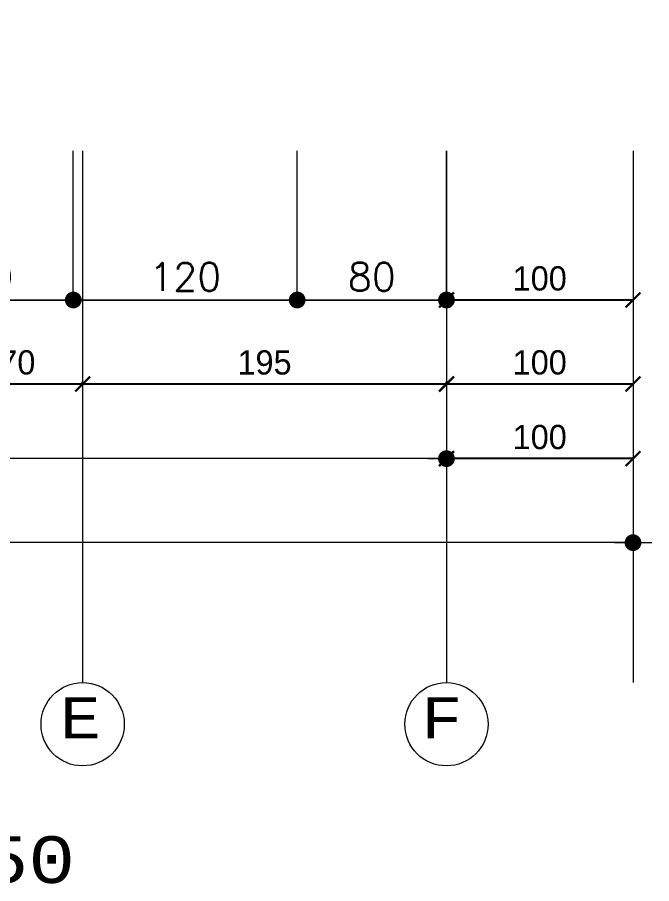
# Model space of a CAD drawing. Header units: millimetres. Extents: x 35860 to 71103, y -11298 to -8385.
# Drawn here: x 45693.4 to 46033.4, y -11268.4 to -10804.2 of the extents above; entities that cross this region are included whole.
import ezdxf

# ---------------------------------------------------------------- set-up
doc = ezdxf.new("R2010")
doc.units = ezdxf.units.MM
doc.header["$MEASUREMENT"] = 0
doc.layers.get('0').update_dxf_attribs({"lineweight": 15})
doc.layers.get('Defpoints').update_dxf_attribs({"lineweight": 20})
doc.layers.add('03_Yazı', color=1, linetype='Continuous', lineweight=30)
doc.layers.add('Aks&Tefriş', color=5, linetype='Continuous', lineweight=20)
doc.styles.add('0', font='txt.shx')
doc.styles.add('C', font='')
doc.styles.get('C').set_extended_font_data('Courier New Tur')
doc.dimstyles.new('5', dxfattribs={"dimtxt": 25, "dimasz": 1, "dimexe": 0, "dimexo": 0, "dimgap": 5, "dimtad": 1, "dimdec": 0, "dimlfac": -1, "dimzin": 12, "dimdsep": 46, "dimtxsty": '0', "dimblk": 'DOT', "dimcen": 2.5, "dimse1": 1, "dimse2": 1, "dimclrd": 256, "dimclrt": 1, "dimadec": 8, "dimazin": 0, "dimtfac": 1, "dimtdec": 0, "dimtmove": 0, "dimatfit": 0, "dimldrblk": 'DOT', "dimfxl": 1, "dimtolj": 1, "dimtzin": 0, "dimlwd": -1, "dimarcsym": 0})
doc.dimstyles.new('_VI80I', dxfattribs={"dimtxt": 15, "dimasz": 1, "dimexe": 0, "dimexo": 100, "dimgap": 5, "dimtad": 1, "dimdec": 0, "dimlfac": -1, "dimzin": 12, "dimdsep": 46, "dimtxsty": '0', "dimblk1": 'DOT80_2', "dimblk2": 'DOT80_1', "dimsah": 1, "dimcen": 2.5, "dimse1": 1, "dimse2": 1, "dimclrd": 256, "dimclrt": 1, "dimadec": 8, "dimazin": 0, "dimtfac": 1, "dimtdec": 0, "dimtmove": 0, "dimatfit": 0, "dimldrblk": 'DOT', "dimfxl": 1, "dimtolj": 1, "dimtzin": 0, "dimlwd": -1, "dimarcsym": 0})
doc.dimstyles.new('STANDART', dxfattribs={"dimtxt": 13, "dimasz": 8, "dimexe": 1.25, "dimexo": 0.625, "dimgap": 5, "dimtad": 1, "dimdec": 0, "dimrnd": 5, "dimzin": 1, "dimdsep": 46, "dimtxsty": 'Standard', "dimblk1": 'ARCHTICK', "dimblk2": 'ARCHTICK', "dimsah": 1, "dimcen": 2.5, "dimclrd": 256, "dimclre": 256, "dimclrt": 1, "dimadec": 0, "dimazin": 0, "dimtfac": 1, "dimtdec": 0, "dimtofl": 0, "dimtmove": 1, "dimatfit": 0, "dimldrblk": 'ARCHTICK', "dimfxl": 1, "dimtolj": 1, "dimtzin": 0, "dimarcsym": 0})

# ---------------------------------------------------------------- blocks, each defined once
blk = doc.blocks.new('DOT')
at = {"color": 0}
blk.add_line((-10, 0), (10, 0), dxfattribs=at)
at = {"color": 0, "const_width": 4.5}
blk.add_lwpolyline([(-2.25, 0, 1), (2.25, 0, 1)], format="xyb", close=True, dxfattribs=at)
blk = doc.blocks.new('*D149')
at = {"layer": 'Aks&Tefriş', "transparency": 16777216}
blk.add_line((45922.41, -11040.64), (45024.41, -11040.64), dxfattribs=at)
at = {"layer": 'Defpoints', "color": 0, "transparency": 16777216}
for p in [(45023.41, -11040.64), (45023.41, -11040.64), (45923.41, -11040.64)]:
    blk.add_point(p, dxfattribs=at)
at = {"layer": 'Aks&Tefriş', "transparency": 16777216, "rotation": 180}
blk.add_blockref('DOT', (45023.41, -11040.64), dxfattribs=at)
at = {"layer": 'Aks&Tefriş', "transparency": 16777216}
blk.add_blockref('DOT', (45923.41, -11040.64), dxfattribs=at)
at = {"layer": 'Aks&Tefriş', "color": 1, "transparency": 16777216, "insert": (45473.41, -11023.14), "char_height": 25, "attachment_point": 5, "style": '0'}
blk.add_mtext('\\A1;900', dxfattribs=at)
blk = doc.blocks.new('_ARCHTICK')
at = {"color": 0, "linetype": 'ByBlock', "const_width": 0.15}
blk.add_lwpolyline([(-0.5, -0.5), (0.5, 0.5)], dxfattribs=at)
blk = doc.blocks.new('*D150')
at = {"layer": 'Aks&Tefriş', "lineweight": -2, "transparency": 16777216}
for p, q in [((45728.41, -11000.01), (45728.41, -10999.39)), ((45923.41, -11000.64), (45728.41, -11000.64))]:
    blk.add_line(p, q, dxfattribs=at)
at = {"layer": 'Defpoints', "color": 0, "transparency": 16777216}
for p in [(45728.41, -11000.64), (45728.41, -11000.64), (45923.41, -11000.64)]:
    blk.add_point(p, dxfattribs=at)
at = {"layer": 'Aks&Tefriş', "lineweight": -2, "transparency": 16777216, "xscale": 8, "yscale": 8, "zscale": 8, "rotation": 180}
blk.add_blockref('_ARCHTICK', (45728.41, -11000.64), dxfattribs=at)
at = {"layer": 'Aks&Tefriş', "lineweight": -2, "transparency": 16777216, "xscale": 8, "yscale": 8, "zscale": 8}
blk.add_blockref('_ARCHTICK', (45923.41, -11000.64), dxfattribs=at)
at = {"layer": 'Aks&Tefriş', "color": 1, "transparency": 16777216, "insert": (45825.91, -10989.14), "char_height": 13, "attachment_point": 5}
blk.add_mtext('\\A1;195', dxfattribs=at)
blk = doc.blocks.new('*D151')
at = {"layer": 'Aks&Tefriş', "lineweight": -2, "transparency": 16777216}
for p, q in [((45658.41, -11000.01), (45658.41, -10999.39)), ((45728.41, -11000.64), (45658.41, -11000.64))]:
    blk.add_line(p, q, dxfattribs=at)
at = {"layer": 'Defpoints', "color": 0, "transparency": 16777216}
for p in [(45658.41, -11000.64), (45658.41, -11000.64), (45728.41, -11000.64)]:
    blk.add_point(p, dxfattribs=at)
at = {"layer": 'Aks&Tefriş', "lineweight": -2, "transparency": 16777216, "xscale": 8, "yscale": 8, "zscale": 8, "rotation": 180}
blk.add_blockref('_ARCHTICK', (45658.41, -11000.64), dxfattribs=at)
at = {"layer": 'Aks&Tefriş', "lineweight": -2, "transparency": 16777216, "xscale": 8, "yscale": 8, "zscale": 8}
blk.add_blockref('_ARCHTICK', (45728.41, -11000.64), dxfattribs=at)
at = {"layer": 'Aks&Tefriş', "color": 1, "transparency": 16777216, "insert": (45693.41, -10989.14), "char_height": 13, "attachment_point": 5}
blk.add_mtext('\\A1;70', dxfattribs=at)
blk = doc.blocks.new('DOT80_2')
at = {"color": 0}
blk.add_line((0, 0), (0, -80), dxfattribs=at)
blk.add_blockref('DOT', (0, 0))
blk = doc.blocks.new('DOT80_1')
at = {"color": 0}
blk.add_line((0, 0), (0, 80), dxfattribs=at)
blk.add_blockref('DOT', (0, 0))
blk = doc.blocks.new('*D820')
at = {"layer": 'Aks&Tefriş', "transparency": 16777216}
blk.add_line((45634.41, -10955.64), (45722.41, -10955.64), dxfattribs=at)
at = {"layer": 'Defpoints', "color": 0, "transparency": 16777216}
for p in [(45633.41, -10623.42), (45723.41, -10623.42), (45723.41, -10955.64)]:
    blk.add_point(p, dxfattribs=at)
at = {"layer": 'Aks&Tefriş', "transparency": 16777216, "rotation": 180}
blk.add_blockref('DOT80_2', (45633.41, -10955.64), dxfattribs=at)
at = {"layer": 'Aks&Tefriş', "transparency": 16777216}
blk.add_blockref('DOT80_1', (45723.41, -10955.64), dxfattribs=at)
at = {"layer": 'Aks&Tefriş', "color": 1, "transparency": 16777216, "insert": (45678.41, -10943.14), "char_height": 15, "attachment_point": 5, "style": '0'}
blk.add_mtext('\\A1;90', dxfattribs=at)
blk = doc.blocks.new('*D821')
at = {"layer": 'Aks&Tefriş', "transparency": 16777216}
blk.add_line((45724.41, -10955.64), (45842.41, -10955.64), dxfattribs=at)
at = {"layer": 'Defpoints', "color": 0, "transparency": 16777216}
for p in [(45723.41, -10623.42), (45843.41, -10623.42), (45843.41, -10955.64)]:
    blk.add_point(p, dxfattribs=at)
at = {"layer": 'Aks&Tefriş', "transparency": 16777216, "rotation": 180}
blk.add_blockref('DOT80_2', (45723.41, -10955.64), dxfattribs=at)
at = {"layer": 'Aks&Tefriş', "transparency": 16777216}
blk.add_blockref('DOT80_1', (45843.41, -10955.64), dxfattribs=at)
at = {"layer": 'Aks&Tefriş', "color": 1, "transparency": 16777216, "insert": (45783.41, -10943.14), "char_height": 15, "attachment_point": 5, "style": '0'}
blk.add_mtext('\\A1;120', dxfattribs=at)
blk = doc.blocks.new('*D822')
at = {"layer": 'Aks&Tefriş', "transparency": 16777216}
blk.add_line((45844.41, -10955.64), (45922.41, -10955.64), dxfattribs=at)
at = {"layer": 'Defpoints', "color": 0, "transparency": 16777216}
for p in [(45843.41, -10623.42), (45923.41, -10623.42), (45923.41, -10955.64)]:
    blk.add_point(p, dxfattribs=at)
at = {"layer": 'Aks&Tefriş', "transparency": 16777216, "rotation": 180}
blk.add_blockref('DOT80_2', (45843.41, -10955.64), dxfattribs=at)
at = {"layer": 'Aks&Tefriş', "transparency": 16777216}
blk.add_blockref('DOT80_1', (45923.41, -10955.64), dxfattribs=at)
at = {"layer": 'Aks&Tefriş', "color": 1, "transparency": 16777216, "insert": (45883.41, -10943.14), "char_height": 15, "attachment_point": 5, "style": '0'}
blk.add_mtext('\\A1;80', dxfattribs=at)
blk = doc.blocks.new('*D1027')
at = {"layer": 'Aks&Tefriş', "transparency": 16777216}
blk.add_line((46022.41, -11085.64), (44924.41, -11085.64), dxfattribs=at)
at = {"layer": 'Defpoints', "color": 0, "transparency": 16777216}
for p in [(44923.41, -11085.64), (44923.41, -11085.64), (46023.41, -11085.64)]:
    blk.add_point(p, dxfattribs=at)
at = {"layer": 'Aks&Tefriş', "transparency": 16777216, "rotation": 180}
blk.add_blockref('DOT', (44923.41, -11085.64), dxfattribs=at)
at = {"layer": 'Aks&Tefriş', "transparency": 16777216}
blk.add_blockref('DOT', (46023.41, -11085.64), dxfattribs=at)
at = {"layer": 'Aks&Tefriş', "color": 1, "transparency": 16777216, "insert": (45473.41, -11068.14), "char_height": 25, "attachment_point": 5, "style": '0'}
blk.add_mtext('\\A1;1100', dxfattribs=at)
blk = doc.blocks.new('*D1028')
at = {"layer": 'Aks&Tefriş', "lineweight": -2, "transparency": 16777216}
for p, q in [((45923.41, -11000.01), (45923.41, -10999.39)), ((46023.41, -11000.64), (45923.41, -11000.64))]:
    blk.add_line(p, q, dxfattribs=at)
at = {"layer": 'Defpoints', "color": 0, "transparency": 16777216}
for p in [(45923.41, -11000.64), (45923.41, -11000.64), (46023.41, -11000.64)]:
    blk.add_point(p, dxfattribs=at)
at = {"layer": 'Aks&Tefriş', "lineweight": -2, "transparency": 16777216, "xscale": 8, "yscale": 8, "zscale": 8, "rotation": 180}
blk.add_blockref('_ARCHTICK', (45923.41, -11000.64), dxfattribs=at)
at = {"layer": 'Aks&Tefriş', "lineweight": -2, "transparency": 16777216, "xscale": 8, "yscale": 8, "zscale": 8}
blk.add_blockref('_ARCHTICK', (46023.41, -11000.64), dxfattribs=at)
at = {"layer": 'Aks&Tefriş', "color": 1, "transparency": 16777216, "insert": (45973.41, -10989.14), "char_height": 13, "attachment_point": 5}
blk.add_mtext('\\A1;100', dxfattribs=at)
blk = doc.blocks.new('*D1029')
at = {"layer": 'Aks&Tefriş', "lineweight": -2, "transparency": 16777216}
for p, q in [((45923.41, -10955.01), (45923.41, -10954.39)), ((46023.41, -10955.64), (45923.41, -10955.64))]:
    blk.add_line(p, q, dxfattribs=at)
at = {"layer": 'Defpoints', "color": 0, "transparency": 16777216}
for p in [(45923.41, -10955.64), (45923.41, -10955.64), (46023.41, -10955.64)]:
    blk.add_point(p, dxfattribs=at)
at = {"layer": 'Aks&Tefriş', "lineweight": -2, "transparency": 16777216, "xscale": 8, "yscale": 8, "zscale": 8, "rotation": 180}
blk.add_blockref('_ARCHTICK', (45923.41, -10955.64), dxfattribs=at)
at = {"layer": 'Aks&Tefriş', "lineweight": -2, "transparency": 16777216, "xscale": 8, "yscale": 8, "zscale": 8}
blk.add_blockref('_ARCHTICK', (46023.41, -10955.64), dxfattribs=at)
at = {"layer": 'Aks&Tefriş', "color": 1, "transparency": 16777216, "insert": (45973.41, -10944.14), "char_height": 13, "attachment_point": 5}
blk.add_mtext('\\A1;100', dxfattribs=at)
blk = doc.blocks.new('*D1030')
at = {"layer": 'Aks&Tefriş', "lineweight": -2, "transparency": 16777216}
for p, q in [((45923.41, -11040.01), (45923.41, -11039.39)), ((46023.41, -11040.64), (45923.41, -11040.64))]:
    blk.add_line(p, q, dxfattribs=at)
at = {"layer": 'Defpoints', "color": 0, "transparency": 16777216}
for p in [(45923.41, -11040.64), (45923.41, -11040.64), (46023.41, -11040.64)]:
    blk.add_point(p, dxfattribs=at)
at = {"layer": 'Aks&Tefriş', "lineweight": -2, "transparency": 16777216, "xscale": 8, "yscale": 8, "zscale": 8, "rotation": 180}
blk.add_blockref('_ARCHTICK', (45923.41, -11040.64), dxfattribs=at)
at = {"layer": 'Aks&Tefriş', "lineweight": -2, "transparency": 16777216, "xscale": 8, "yscale": 8, "zscale": 8}
blk.add_blockref('_ARCHTICK', (46023.41, -11040.64), dxfattribs=at)
at = {"layer": 'Aks&Tefriş', "color": 1, "transparency": 16777216, "insert": (45973.41, -11029.14), "char_height": 13, "attachment_point": 5}
blk.add_mtext('\\A1;100', dxfattribs=at)

msp = doc.modelspace()

# ---------------------------------------------------------------- linework, layer by layer
at = {"layer": 'Aks&Tefriş'}
for p, q in [((45728.41, -10875.64), (45728.41, -11160.64)), ((45923.41, -10875.64), (45923.41, -11160.64)), ((46023.41, -10875.64), (46023.41, -11160.64)), ((45923.41, -10955.64), (45023.41, -10955.64))]:
    msp.add_line(p, q, dxfattribs=at)
for centre in [(45728.41, -11182.94), (45923.41, -11182.94)]:
    msp.add_circle(centre, 22.3, dxfattribs=at)

# ---------------------------------------------------------------- texts
at = {"layer": '03_Yazı', "style": 'C'}
for s, height, p in [('E', 22, (45716.25, -11190.51)), ('F', 22, (45909.92, -11190.51)), ('ZEMIN KAT PLANI Ö:1/50', 25, (45173.19, -11267.98))]:
    msp.add_text(s, height=height, dxfattribs=at).set_placement(p)

# ---------------------------------------------------------------- dimensions: what is measured, and where the dimension line sits
at = {"layer": 'Aks&Tefriş'}
for base, p1, p2, picture, middle in [((45723.41, -10955.64), (45633.41, -10623.42), (45723.41, -10623.42), '*D820', (45678.41, -10943.14)), ((45843.41, -10955.64), (45723.41, -10623.42), (45843.41, -10623.42), '*D821', (45783.41, -10943.14)), ((45923.41, -10955.64), (45843.41, -10623.42), (45923.41, -10623.42), '*D822', (45883.41, -10943.14))]:
    dim = msp.add_linear_dim(base=base, p1=p1, p2=p2, dimstyle='_VI80I', override={"dimtmove": 1}, dxfattribs=at)
    dim.commit()
    dim.dimension.update_dxf_attribs({"geometry": picture, "text_midpoint": middle})
for base, p1, p2, picture, middle in [((45923.41, -10955.64), (46023.41, -10955.64), (45923.41, -10955.64), '*D1029', (45973.41, -10944.14)), ((45658.41, -11000.64), (45728.41, -11000.64), (45658.41, -11000.64), '*D151', (45693.41, -10989.14)), ((45728.41, -11000.64), (45923.41, -11000.64), (45728.41, -11000.64), '*D150', (45825.91, -10989.14)), ((45923.41, -11000.64), (46023.41, -11000.64), (45923.41, -11000.64), '*D1028', (45973.41, -10989.14)), ((45923.41, -11040.64), (46023.41, -11040.64), (45923.41, -11040.64), '*D1030', (45973.41, -11029.14))]:
    dim = msp.add_linear_dim(base=base, p1=p1, p2=p2, angle=180, dimstyle='STANDART', override={"dimse1": 1}, dxfattribs=at)
    dim.commit()
    dim.dimension.update_dxf_attribs({"geometry": picture, "text_midpoint": middle})
for base, p1, p2, picture, middle in [((45023.41, -11040.64), (45923.41, -11040.64), (45023.41, -11040.64), '*D149', (45473.41, -11023.14)), ((44923.41, -11085.64), (46023.41, -11085.64), (44923.41, -11085.64), '*D1027', (45473.41, -11068.14))]:
    dim = msp.add_linear_dim(base=base, p1=p1, p2=p2, angle=180, dimstyle='5', dxfattribs=at)
    dim.commit()
    dim.dimension.update_dxf_attribs({"geometry": picture, "text_midpoint": middle})

doc.saveas('drawing.dxf')
